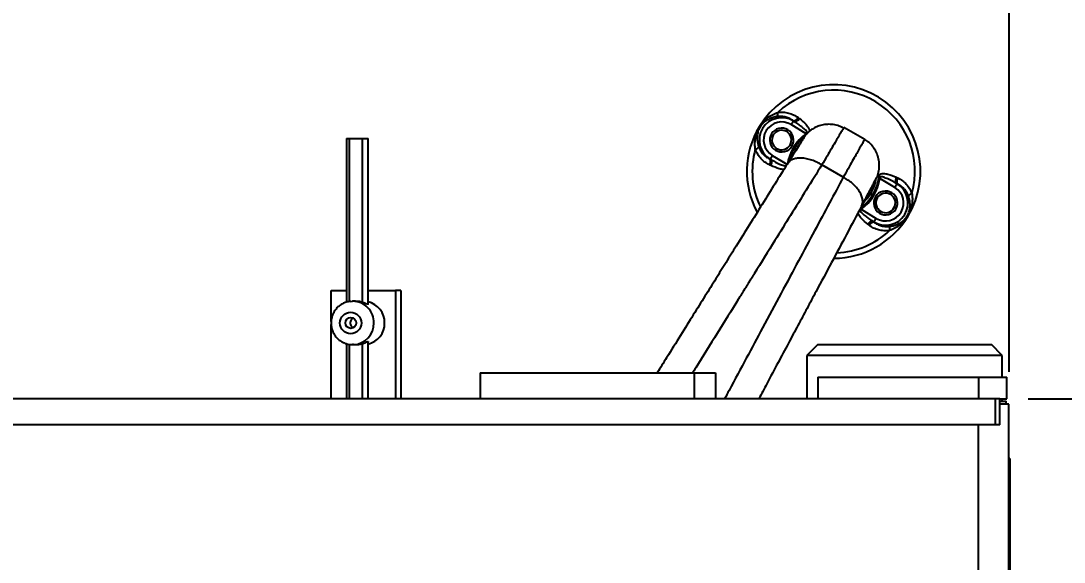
# Model space of a CAD drawing. Header units: millimetres. Extents: x 10 to 584, y 10 to 410.
# Drawn here: x 330.15 to 362.2, y 79.77 to 96.41 of the extents above; entities that cross this region are included whole.
import ezdxf

# ---------------------------------------------------------------- set-up
doc = ezdxf.new("R2010")
doc.units = ezdxf.units.MM
doc.layers.add('2', color=1, linetype='Continuous')
doc.styles.add('SLDTEXTSTYLE0', font='TXT', dxfattribs={"width": 0.7})
doc.dimstyles.new('SLDDIMSTYLE0', dxfattribs={"dimtxt": 3.5, "dimasz": 3.5, "dimexe": 0, "dimexo": 0.0625, "dimgap": 0.875, "dimtad": 1, "dimlfac": 15, "dimrnd": 1e-09, "dimzin": 12, "dimdsep": 46, "dimtxsty": 'SLDTEXTSTYLE0', "dimsah": 1, "dimcen": 0.09, "dimadec": 0, "dimazin": 3, "dimtfac": 1, "dimtofl": 0, "dimtmove": 0, "dimatfit": 3, "dimfxl": 0, "dimfrac": 2, "dimtolj": 1, "dimtzin": 12, "dimarcsym": 0})
doc.dimstyles.new('SLDDIMSTYLE2', dxfattribs={"dimtxt": 3.5, "dimasz": 3.5, "dimexe": 0, "dimexo": 0.0625, "dimgap": 0.875, "dimtad": 1, "dimlfac": 15, "dimrnd": 1e-09, "dimzin": 12, "dimdsep": 46, "dimtxsty": 'SLDTEXTSTYLE0', "dimsah": 1, "dimcen": 0.09, "dimadec": 0, "dimazin": 3, "dimtfac": 1, "dimtmove": 0, "dimatfit": 0, "dimfxl": 0, "dimfrac": 2, "dimtolj": 1, "dimtzin": 12, "dimarcsym": 0})

# ---------------------------------------------------------------- blocks, each defined once
blk = doc.blocks.new('_D_4')
at = {"layer": '2', "color": 1}
for p, q in [((60.502, 83.127), (60.502, 126.127)), ((360.502, 85.627), (360.502, 126.127)), ((360.502, 125.127), (60.502, 125.127))]:
    blk.add_line(p, q, dxfattribs=at)
for points in [[(60.502, 125.127), (64.002, 124.588), (64.002, 125.665)], [(360.502, 125.127), (357.002, 125.665), (357.002, 124.588)]]:
    blk.add_solid(points, dxfattribs=at)
at = {"layer": '2', "color": 1, "insert": (204.071, 129.638), "char_height": 3.5, "attachment_point": 1, "style": 'SLDTEXTSTYLE0'}
blk.add_mtext('4500', dxfattribs=at)
blk = doc.blocks.new('_D_7')
at = {"layer": '2', "color": 1}
for p, q in [((380.691, 84.793), (380.691, 91.524)), ((361.091, 84.793), (381.691, 84.793)), ((380.691, 84.793), (380.691, 72.793)), ((361.091, 72.793), (381.691, 72.793)), ((380.691, 72.793), (380.691, 66.063))]:
    blk.add_line(p, q, dxfattribs=at)
for points in [[(380.691, 84.793), (381.229, 88.293), (380.152, 88.293)], [(380.691, 72.793), (380.152, 69.293), (381.229, 69.293)]]:
    blk.add_solid(points, dxfattribs=at)
at = {"layer": '2', "color": 1, "insert": (376.179, 74.426), "char_height": 3.5, "attachment_point": 1, "rotation": 90, "style": 'SLDTEXTSTYLE0'}
blk.add_mtext('180', dxfattribs=at)

msp = doc.modelspace()

# ---------------------------------------------------------------- linework, layer by layer
at = {"color": 7, "linetype": 'Continuous', "lineweight": 25}
for p, q in [((353.8751, 93.34063), (353.87324, 93.33755)), ((353.87324, 93.33755), (353.91327, 93.31331)), ((353.67323, 93.0073), (353.70777, 93.06433)), ((354.26877, 92.9445), (353.80522, 93.22523)), ((356.06768, 92.76906), (355.42685, 93.13713)), ((340.14417, 92.79332), (340.14417, 87.7628)), ((340.14417, 92.79332), (340.2364, 92.79332)), ((340.2364, 87.78505), (340.2364, 92.79332)), ((340.2364, 92.79332), (340.63097, 92.79332)), ((340.63097, 92.79332), (340.63097, 87.76219)), ((340.63097, 92.79332), (340.81084, 92.79332)), ((340.81084, 87.70068), (340.81084, 92.79332)), ((354.2376, 92.87657), (354.18815, 92.81082)), ((354.20461, 92.81823), (354.20864, 92.81695)), ((353.36241, 92.49408), (353.32787, 92.43706)), ((353.97988, 92.47085), (353.91778, 92.50846)), ((353.16053, 92.16076), (353.1624, 92.16383)), ((353.20243, 92.13959), (353.1624, 92.16383)), ((353.23042, 92.27615), (353.69397, 91.99541)), ((355.41055, 91.60711), (354.75247, 91.98446)), ((356.99856, 91.29125), (356.53501, 91.57199)), ((357.02655, 91.42781), (357.06658, 91.40356)), ((357.06845, 91.40664), (357.06658, 91.40356)), ((356.2491, 91.09654), (356.3112, 91.05893)), ((356.86658, 91.07331), (356.90111, 91.13034)), ((355.97153, 90.71312), (355.98595, 90.75517)), ((355.92072, 90.61794), (355.94676, 90.62235)), ((355.96022, 90.6229), (356.42377, 90.34216)), ((356.55576, 90.5601), (356.52122, 90.50307)), ((356.35575, 90.22985), (356.31572, 90.25409)), ((356.35388, 90.22677), (356.35575, 90.22985)), ((339.67731, 87.17468), (339.67731, 88.12665)), ((339.67731, 88.12665), (340.14417, 88.12665)), ((340.81084, 88.12665), (341.65013, 88.12665)), ((341.81444, 88.12665), (341.65013, 88.12665)), ((341.65013, 88.12665), (341.65013, 84.79332)), ((341.81444, 88.12665), (341.81444, 84.79332)), ((340.28023, 87.79099), (340.3351, 87.79332)), ((340.42208, 87.79332), (340.3351, 87.79332)), ((339.67731, 84.79332), (339.67731, 87.07526)), ((340.81084, 84.79332), (340.81084, 86.55284)), ((340.81288, 86.5532), (340.81343, 86.54824)), ((340.14417, 86.48903), (340.14417, 84.79332)), ((340.2364, 84.79332), (340.2364, 86.46862)), ((340.36527, 86.46069), (340.3351, 86.45998)), ((340.3351, 86.45998), (340.42235, 86.45998)), ((340.63097, 86.49069), (340.63097, 84.79332)), ((354.62576, 86.45998), (354.29243, 86.12665)), ((354.62576, 86.45998), (359.95909, 86.45998)), ((360.29242, 86.12665), (359.95909, 86.45998)), ((354.29243, 86.12665), (354.29243, 84.79332)), ((360.29242, 86.12665), (354.29243, 86.12665)), ((360.29242, 85.45998), (360.29242, 86.12665)), ((344.25317, 85.59332), (344.25317, 84.79332)), ((344.25317, 85.59332), (350.82922, 85.59332)), ((350.82922, 85.59332), (350.82922, 84.79332)), ((350.82922, 85.59332), (351.48647, 85.59332)), ((351.48647, 85.59332), (351.48647, 84.79332)), ((354.62964, 85.45998), (354.62964, 84.79332)), ((354.62964, 85.45998), (359.56168, 85.45998)), ((359.56168, 85.45998), (359.56168, 84.79332)), ((359.56168, 85.45998), (360.43492, 85.45998)), ((360.43492, 84.79332), (360.43492, 85.45998)), ((360.09062, 84.79332), (304.43516, 84.79332)), ((360.09062, 83.99332), (360.09062, 84.79332)), ((360.22208, 84.79332), (360.09062, 84.79332)), ((360.22208, 83.99332), (360.22208, 84.79332)), ((360.22208, 84.79332), (360.43492, 84.79332)), ((360.22208, 84.72665), (360.41165, 84.72665)), ((360.50158, 84.62665), (360.22208, 84.62665)), ((360.29242, 84.72665), (360.29242, 84.79332)), ((360.41339, 84.62665), (360.41165, 84.72665)), ((360.50158, 72.95998), (360.50158, 84.62665)), ((360.09062, 83.99332), (302.60183, 83.99332)), ((360.22208, 83.99332), (360.09062, 83.99332)), ((360.5255, 82.95998), (360.50158, 82.95998)), ((360.5255, 82.95998), (360.5255, 78.95998))]:
    msp.add_line(p, q, dxfattribs=at)
at = {"color": 59, "linetype": 'Continuous', "lineweight": 25}
msp.add_line((359.55073, 83.99332), (359.55073, 73.59332), dxfattribs=at)
at = {"color": 7, "linetype": 'Continuous', "lineweight": 25, "flags": 128}
for points in [[(353.87324, 93.33755), (353.87012, 93.33241), (353.86504, 93.324), (353.85813, 93.3126), (353.84961, 93.29854), (353.83975, 93.28226), (353.82884, 93.26424), (353.81721, 93.24504), (353.80522, 93.22523)], [(353.23042, 92.27615), (353.21843, 92.25634), (353.20679, 92.23714), (353.19588, 92.21913), (353.18602, 92.20284), (353.17751, 92.18878), (353.1706, 92.17738), (353.16552, 92.16898), (353.1624, 92.16383)], [(356.99856, 91.29125), (357.01056, 91.31105), (357.02218, 91.33026), (357.0331, 91.34827), (357.04296, 91.36456), (357.05148, 91.37861), (357.05838, 91.39001), (357.06347, 91.39842), (357.06658, 91.40356)], [(357.39545, 90.40228), (357.39478, 90.40268), (357.39411, 90.40309), (357.39342, 90.40351), (357.39273, 90.40393), (357.39202, 90.40436), (357.3913, 90.40479), (357.39058, 90.40523), (357.38985, 90.40568)], [(356.35575, 90.22985), (356.35886, 90.23499), (356.36395, 90.24339), (356.37086, 90.2548), (356.37937, 90.26885), (356.38923, 90.28514), (356.40014, 90.30316), (356.41178, 90.32236), (356.42377, 90.34216)]]:
    msp.add_lwpolyline(points, dxfattribs=at)
at = {"color": 59, "linetype": 'Continuous', "lineweight": 25, "flags": 128}
for points in [[(356.03553, 90.82912), (356.14497, 90.94845), (356.2491, 91.09654)], [(356.2491, 91.09654), (356.21495, 91.11723), (356.19324, 91.13038)]]:
    msp.add_lwpolyline(points, dxfattribs=at)
at = {"color": 7, "linetype": 'Continuous', "lineweight": 25}
for centre, radius in [((340.27715, 87.12586), 0.33198), ((340.28179, 87.12723), 0.16586)]:
    msp.add_circle(centre, radius, dxfattribs=at)
for centre, radius, start, end in [((355.11449, 91.7837), 2.66667, 328.799628, 148.799628), ((355.11449, 91.7837), 2.49969, 344.248125, 133.351131), ((353.19011, 93.56615), 0.21138, 332.788263, 9.591265), ((353.51782, 92.75069), 0.68609, 58.799628, 238.799628), ((353.51782, 92.75069), 0.55479, 58.799628, 238.799628), ((353.84521, 93.54764), 0.20916, 278.214552, 328.55655), ((353.88321, 93.51992), 0.20879, 278.276743, 328.498333), ((355.11449, 91.7837), 2.66667, 148.799628, 208.045251), ((351.59953, 91.12088), 2.38782, 58.725391, 58.88278), ((353.51782, 92.75069), 0.36667, 58.799628, 238.799628), ((353.51782, 92.75069), 0.3, 58.799628, 238.799628), ((353.51782, 92.75069), 0.36667, 238.799628, 58.799628), ((353.51782, 92.75069), 0.3, 238.799628, 58.799628), ((355.11449, 91.7837), 1.43621, 126.076141, 171.523116), ((355.11449, 91.7837), 1.39907, 130.995074, 148.799628), ((352.64345, 92.66314), 0.21117, 287.99102, 324.831609), ((355.11449, 91.7837), 1.39907, 148.799628, 165.690342), ((352.96322, 92.09134), 0.20917, 329.044781, 19.382505), ((353.0054, 92.07051), 0.2088, 329.101045, 19.32155), ((355.11449, 91.7837), 1.39907, 328.799628, 356.037624), ((355.11449, 91.7837), 1.43621, 306.076141, 351.523116), ((356.71117, 90.8167), 0.68609, 238.799628, 58.799628), ((357.22355, 91.49689), 0.20875, 149.096101, 199.326234), ((357.26575, 91.47606), 0.20916, 149.043902, 199.383126), ((355.11449, 91.7837), 1.39907, 307.125709, 328.799628), ((356.71117, 90.8167), 0.36667, 58.799628, 238.799628), ((356.71117, 90.8167), 0.3, 58.799628, 238.799628), ((356.71117, 90.8167), 0.55479, 238.799628, 58.799628), ((356.71117, 90.8167), 0.36667, 238.799628, 58.799628), ((356.71117, 90.8167), 0.3, 238.799628, 58.799628), ((357.58559, 90.90416), 0.21128, 107.997961, 144.820618), ((355.11449, 91.7837), 2.66667, 270.234075, 328.799628), ((356.34575, 90.04751), 0.20875, 98.271579, 148.503498), ((356.38379, 90.01974), 0.20918, 98.219575, 148.554344), ((357.0387, 90.00127), 0.21121, 152.773391, 189.605615), ((340.65721, 87.13031), 0.66413, 359.684526, 76.625161), ((340.65721, 87.12299), 0.66413, 283.37499, 0.315324)]:
    msp.add_arc(centre, radius, start, end, dxfattribs=at)
at = {"color": 59, "linetype": 'Continuous', "lineweight": 25}
for centre, radius, start, end in [((355.11449, 91.7837), 2.49969, 164.248125, 205.833069), ((355.11449, 91.7837), 1.32647, 328.799628, 350.71812), ((355.11449, 91.7837), 2.49969, 272.292967, 313.351131), ((340.33075, 87.13137), 0.66197, 359.591535, 89.624166), ((340.33084, 87.12167), 0.66188, 272.981699, 0.430811)]:
    msp.add_arc(centre, radius, start, end, dxfattribs=at)
at = {"color": 7, "linetype": 'Continuous', "lineweight": 25}
for points, knots in [([(352.83914, 93.16172), (352.85607, 93.1878), (352.88998, 93.24002), (352.94788, 93.30802), (353.0115, 93.37201), (353.10281, 93.44907), (353.22951, 93.53384), (353.34223, 93.57888), (353.39854, 93.60137)], [0, 0, 0, 0, 0.12526508, 0.25085775, 0.36593282, 0.50020506, 0.7503506, 1, 1, 1, 1]), ([(353.39854, 93.60137), (353.45503, 93.60543), (353.56814, 93.61354), (353.73296, 93.58355), (353.88845, 93.52767), (353.97854, 93.46827), (354.02366, 93.43853)], [0, 0, 0, 0, 0.25027531, 0.50109655, 0.75019646, 1, 1, 1, 1]), ([(353.3781, 93.46949), (353.35811, 93.46641), (353.31649, 93.45998), (353.2558, 93.44451), (353.19641, 93.4247), (353.13892, 93.40032), (353.08757, 93.37363), (353.04174, 93.34527), (353.0003, 93.3157), (352.96276, 93.28457), (352.92996, 93.25295), (352.8932, 93.21257), (352.85998, 93.16715), (352.83215, 93.11676), (352.80892, 93.06542), (352.78801, 93.00089), (352.77296, 92.92476), (352.76523, 92.83956), (352.768, 92.74474), (352.78359, 92.6419), (352.80543, 92.57439), (352.81607, 92.54151)], [0, 0, 0, 0, 0.04695812, 0.09775237, 0.14836693, 0.19742227, 0.24958251, 0.2900905, 0.3294785, 0.37383989, 0.40759056, 0.43674723, 0.49958789, 0.52993204, 0.56248987, 0.62526147, 0.68775526, 0.75019811, 0.83483254, 0.91955858, 1, 1, 1, 1]), ([(353.8751, 93.34063), (353.83983, 93.36421), (353.76938, 93.41132), (353.64509, 93.45622), (353.5134, 93.47976), (353.42231, 93.47285), (353.3781, 93.46949)], [0, 0, 0, 0, 0.2498113, 0.49894406, 0.7567799, 1, 1, 1, 1]), ([(353.91327, 93.31331), (353.90614, 93.31841), (353.89342, 93.32752), (353.88069, 93.33662), (353.8751, 93.34063)], [0, 0, 0, 0, 0.55999216, 1, 1, 1, 1]), ([(354.28222, 92.94504), (354.28483, 92.94621), (354.28976, 92.94842), (354.29573, 92.95352), (354.29975, 92.95972), (354.30169, 92.96698), (354.30159, 92.97515), (354.29954, 92.9842), (354.29559, 92.99415), (354.28091, 93.02122), (354.24866, 93.0575), (354.19801, 93.10527), (354.13077, 93.16094), (354.03519, 93.23237), (353.95723, 93.28412), (353.91327, 93.31331)], [0, 0, 0, 0, 0.01497876, 0.02831751, 0.04094477, 0.05397597, 0.06840003, 0.08498111, 0.10421495, 0.12642747, 0.25158369, 0.36249355, 0.50073163, 0.71846178, 1, 1, 1, 1]), ([(354.02366, 93.43853), (354.03067, 93.43336), (354.04319, 93.42413), (354.05572, 93.41489), (354.06123, 93.41082)], [0, 0, 0, 0, 0.55994565, 1, 1, 1, 1]), ([(352.70867, 92.46229), (352.70396, 92.50199), (352.69435, 92.58292), (352.69709, 92.70318), (352.71088, 92.81472), (352.73264, 92.91143), (352.75983, 92.99753), (352.7933, 93.08039), (352.82386, 93.13461), (352.83914, 93.16172)], [0, 0, 0, 0, 0.16448854, 0.33538614, 0.4994817, 0.63401315, 0.74929461, 0.8746587, 1, 1, 1, 1]), ([(354.31119, 92.94527), (354.30129, 92.94265), (354.28184, 92.9375), (354.24896, 92.89638), (354.23282, 92.8762)], [0, 0, 0, 0, 0.5090397, 1, 1, 1, 1]), ([(354.28222, 92.94504), (354.27971, 92.94494), (354.27522, 92.94477), (354.27074, 92.94458), (354.26877, 92.9445)], [0, 0, 0, 0, 0.56058174, 1, 1, 1, 1]), ([(355.41539, 93.11475), (355.37278, 93.13716), (355.27479, 93.18868), (355.10617, 93.22806), (354.92455, 93.23795), (354.75257, 93.21328), (354.59909, 93.16224), (354.46888, 93.09265), (354.36173, 93.01409), (354.30388, 92.95434), (354.27673, 92.92629)], [0, 0, 0, 0, 0.11530806, 0.2651312, 0.41146039, 0.55089257, 0.68079084, 0.79939924, 0.90586063, 1, 1, 1, 1]), ([(355.42685, 93.13712), (355.42664, 93.13602), (355.42634, 93.13447), (355.41807, 93.11964), (355.41566, 93.11531)], [0, 0, 0, 0, 0.70794443, 1, 1, 1, 1]), ([(354.18815, 92.81082), (354.18582, 92.80708), (354.18132, 92.79986), (354.14678, 92.7444), (354.09619, 92.66315), (354.02765, 92.55306), (353.93973, 92.41188), (353.83066, 92.23672), (353.74297, 92.09589), (353.69781, 92.02337)], [0, 0, 0, 0, 0.15115881, 0.29174888, 0.42623806, 0.55870732, 0.69924513, 0.8451076, 1, 1, 1, 1]), ([(354.20117, 92.82488), (354.18024, 92.7913), (354.13838, 92.72417), (354.02864, 92.54805), (353.89074, 92.32674), (353.77595, 92.14246), (353.71856, 92.05033)], [0, 0, 0, 0, 0.25009907, 0.50012786, 0.75008993, 1, 1, 1, 1]), ([(356.06768, 92.76906), (356.06515, 92.76542), (356.06009, 92.75816), (356.02457, 92.69677), (355.9694, 92.59992), (355.89395, 92.46648), (355.79995, 92.29971), (355.68788, 92.10052), (355.55889, 91.87106), (355.46019, 91.69544), (355.41055, 91.60711)], [0, 0, 0, 0, 0.12603585, 0.25162235, 0.37677287, 0.50148575, 0.62383755, 0.74770607, 0.87309031, 1, 1, 1, 1]), ([(356.43969, 91.60545), (356.45126, 91.63084), (356.4869, 91.70909), (356.51538, 91.85412), (356.52207, 92.0346), (356.49109, 92.21708), (356.42514, 92.39025), (356.32779, 92.54393), (356.20842, 92.67363), (356.11376, 92.73781), (356.06768, 92.76906)], [0, 0, 0, 0, 0.06271465, 0.19321574, 0.32899119, 0.46770709, 0.60670285, 0.74328208, 0.8750201, 1, 1, 1, 1]), ([(353.1426, 91.98375), (353.09512, 92.01009), (353.00049, 92.06259), (352.87891, 92.17473), (352.77625, 92.30678), (352.73118, 92.4105), (352.70867, 92.46229)], [0, 0, 0, 0, 0.25099987, 0.50028039, 0.75044822, 1, 1, 1, 1]), ([(352.81607, 92.54151), (352.83354, 92.50087), (352.86951, 92.41717), (352.95116, 92.31146), (353.04854, 92.22193), (353.12312, 92.1812), (353.16053, 92.16076)], [0, 0, 0, 0, 0.2425979, 0.49971189, 0.74900919, 1, 1, 1, 1]), ([(353.69781, 92.02337), (353.56792, 91.81477), (353.31226, 91.40419), (352.91897, 90.77259), (352.52316, 90.13694), (352.15182, 89.54061), (351.8087, 88.98957), (351.48963, 88.47717), (351.15487, 87.93956), (350.79463, 87.36102), (350.4016, 86.72985), (350.0317, 86.1358), (349.79045, 85.74838), (349.6939, 85.59332)], [0, 0, 0, 0, 0.10558418, 0.20781713, 0.31105586, 0.41300122, 0.49097916, 0.56894563, 0.64996573, 0.73680398, 0.83059944, 0.93220028, 1, 1, 1, 1]), ([(353.18456, 91.96328), (353.17672, 91.96711), (353.16273, 91.97393), (353.14875, 91.98075), (353.1426, 91.98375)], [0, 0, 0, 0, 0.559975767, 1, 1, 1, 1]), ([(353.16053, 92.16076), (353.16835, 92.15681), (353.18232, 92.14975), (353.19629, 92.1427), (353.20243, 92.13959)], [0, 0, 0, 0, 0.56001612, 1, 1, 1, 1]), ([(354.75247, 91.98446), (354.70336, 92.01237), (354.6023, 92.06979), (354.44067, 92.13452), (354.27533, 92.17953), (354.11535, 92.19862), (353.97081, 92.19045), (353.85046, 92.15581), (353.75653, 92.10059), (353.717, 92.04861), (353.69781, 92.02337)], [0, 0, 0, 0, 0.11705036, 0.24085561, 0.36957685, 0.50083777, 0.63197562, 0.76034398, 0.88361536, 1, 1, 1, 1]), ([(356.52927, 91.58417), (356.52273, 91.6006), (356.5096, 91.6336), (356.51001, 91.66917), (356.51022, 91.68702)], [0, 0, 0, 0, 0.49811401, 1, 1, 1, 1]), ([(356.51022, 91.68702), (356.52937, 91.69619), (356.57253, 91.71684), (356.66666, 91.72197), (356.83003, 91.69809), (356.95872, 91.64168), (357.04443, 91.60411)], [0, 0, 0, 0, 0.11163946, 0.25153932, 0.50152675, 1, 1, 1, 1]), ([(356.40803, 91.53098), (356.40597, 91.52711), (356.40198, 91.51963), (356.37132, 91.4622), (356.32639, 91.37799), (356.26542, 91.26377), (356.18715, 91.11712), (356.08996, 90.93502), (356.01179, 90.78855), (355.97153, 90.71312)], [0, 0, 0, 0, 0.15094514, 0.29133415, 0.42570462, 0.55818732, 0.69885696, 0.84491303, 1, 1, 1, 1]), ([(355.98451, 90.74458), (356.01872, 90.80871), (356.08716, 90.93697), (356.17738, 91.10604), (356.25673, 91.25476), (356.32323, 91.37937), (356.37615, 91.47858), (356.41429, 91.55007), (356.43847, 91.59541), (356.44152, 91.60115), (356.44304, 91.60403)], [0, 0, 0, 0, 0.12498158, 0.24996006, 0.37494337, 0.4999324, 0.6249283, 0.74993673, 0.87495466, 1, 1, 1, 1]), ([(357.02655, 91.42781), (356.94416, 91.47259), (356.82055, 91.53977), (356.66883, 91.60047), (356.59329, 91.61925), (356.55941, 91.61864), (356.54669, 91.61516), (356.53951, 91.61145), (356.53404, 91.60638), (356.53048, 91.59997), (356.52877, 91.59236), (356.5291, 91.587), (356.52927, 91.58417)], [0, 0, 0, 0, 0.50000812, 0.75008911, 0.87492012, 0.91573868, 0.93211143, 0.94638003, 0.9592995, 0.97184955, 0.98510787, 1, 1, 1, 1]), ([(356.53501, 91.57199), (356.53395, 91.57426), (356.53204, 91.57833), (356.53011, 91.58238), (356.52927, 91.58417)], [0, 0, 0, 0, 0.55988051, 1, 1, 1, 1]), ([(357.06845, 91.40664), (357.06063, 91.41059), (357.04667, 91.41764), (357.0327, 91.4247), (357.02655, 91.42781)], [0, 0, 0, 0, 0.559984009, 1, 1, 1, 1]), ([(357.04443, 91.60411), (357.05226, 91.60029), (357.06625, 91.59347), (357.08024, 91.58665), (357.08639, 91.58364)], [0, 0, 0, 0, 0.559944436, 1, 1, 1, 1]), ([(357.4129, 91.02589), (357.39544, 91.06653), (357.35948, 91.15023), (357.27782, 91.25594), (357.18044, 91.34547), (357.10586, 91.3862), (357.06845, 91.40664)], [0, 0, 0, 0, 0.24258878, 0.49971768, 0.74901725, 1, 1, 1, 1]), ([(357.08639, 91.58364), (357.13387, 91.5573), (357.22849, 91.50481), (357.35007, 91.39267), (357.45274, 91.26063), (357.49781, 91.1569), (357.52031, 91.1051)], [0, 0, 0, 0, 0.2510011, 0.50027152, 0.75044699, 1, 1, 1, 1]), ([(356.85089, 90.0979), (356.87088, 90.10099), (356.91249, 90.10742), (356.97319, 90.12288), (357.03257, 90.1427), (357.09007, 90.16707), (357.14141, 90.19377), (357.18725, 90.22213), (357.22869, 90.25169), (357.26622, 90.28283), (357.29902, 90.31445), (357.33579, 90.35483), (357.369, 90.40026), (357.39683, 90.45064), (357.42006, 90.50198), (357.44098, 90.56651), (357.45602, 90.64263), (357.46376, 90.72784), (357.46099, 90.82266), (357.4454, 90.9255), (357.42355, 90.99301), (357.4129, 91.02589)], [0, 0, 0, 0, 0.04695852, 0.09775271, 0.1483672, 0.19742146, 0.24957704, 0.29009075, 0.3294787, 0.37383598, 0.40758661, 0.43674695, 0.49958417, 0.52993109, 0.56248888, 0.6252604, 0.68775153, 0.75019688, 0.83482862, 0.91955455, 1, 1, 1, 1]), ([(357.52031, 91.1051), (357.52503, 91.06541), (357.53464, 90.98447), (357.5319, 90.86421), (357.5181, 90.75268), (357.49636, 90.65597), (357.46914, 90.56987), (357.43569, 90.48701), (357.40513, 90.43278), (357.38985, 90.40568)], [0, 0, 0, 0, 0.16449383, 0.33538634, 0.49948711, 0.63401863, 0.74929833, 0.87466333, 1, 1, 1, 1]), ([(355.97153, 90.71312), (355.81881, 90.42698), (355.51688, 89.86128), (355.04922, 88.98507), (354.64241, 88.22287), (354.29727, 87.57619), (354.01436, 87.04615), (353.71777, 86.49042), (353.39842, 85.89211), (353.09436, 85.32241), (352.89456, 84.94806), (352.81197, 84.79332)], [0, 0, 0, 0, 0.15584121, 0.30810141, 0.46040046, 0.54750925, 0.63449815, 0.72479026, 0.82162252, 0.92626411, 1, 1, 1, 1]), ([(355.94676, 90.62235), (355.94416, 90.62118), (355.93923, 90.61897), (355.93325, 90.61388), (355.92922, 90.60768), (355.9273, 90.60041), (355.9274, 90.59225), (355.92945, 90.5832), (355.9334, 90.57324), (355.94807, 90.54618), (355.98033, 90.5099), (356.03098, 90.46213), (356.09821, 90.40646), (356.19379, 90.33503), (356.27176, 90.28327), (356.31572, 90.25409)], [0, 0, 0, 0, 0.01499411, 0.02832821, 0.04096108, 0.05398198, 0.06840587, 0.08498676, 0.10422667, 0.12643893, 0.25158843, 0.36249701, 0.50073351, 0.71846116, 1, 1, 1, 1]), ([(355.94676, 90.62235), (355.94928, 90.62245), (355.95376, 90.62263), (355.95825, 90.62282), (355.96022, 90.6229)], [0, 0, 0, 0, 0.56057659, 1, 1, 1, 1]), ([(357.38985, 90.40568), (357.37292, 90.3796), (357.33901, 90.32738), (357.2811, 90.25938), (357.21749, 90.19539), (357.12616, 90.11833), (356.99947, 90.03356), (356.88675, 89.98852), (356.83045, 89.96602)], [0, 0, 0, 0, 0.12526952, 0.25086222, 0.36593363, 0.50021377, 0.75036218, 1, 1, 1, 1]), ([(356.20533, 90.12887), (356.19831, 90.13404), (356.18579, 90.14327), (356.17326, 90.15251), (356.16775, 90.15657)], [0, 0, 0, 0, 0.56008445, 1, 1, 1, 1]), ([(356.83045, 89.96602), (356.77395, 89.96197), (356.66084, 89.95386), (356.49602, 89.98385), (356.34054, 90.03973), (356.25044, 90.09913), (356.20533, 90.12887)], [0, 0, 0, 0, 0.25027531, 0.50109655, 0.75019646, 1, 1, 1, 1]), ([(356.31572, 90.25409), (356.32284, 90.24899), (356.33557, 90.23988), (356.34829, 90.23078), (356.35388, 90.22677)], [0, 0, 0, 0, 0.560038755, 1, 1, 1, 1]), ([(356.35388, 90.22677), (356.38915, 90.20318), (356.4596, 90.15608), (356.5839, 90.11118), (356.71558, 90.08764), (356.80667, 90.09455), (356.85089, 90.0979)], [0, 0, 0, 0, 0.24982199, 0.49894984, 0.75678282, 1, 1, 1, 1]), ([(340.27974, 87.78836), (340.26195, 87.78743), (340.20495, 87.78447), (340.1116, 87.75717), (340.0042, 87.70837), (339.90736, 87.64009), (339.82397, 87.55597), (339.75665, 87.45824), (339.70752, 87.35003), (339.67816, 87.23468), (339.66954, 87.1158), (339.68198, 86.99716), (339.71516, 86.88253), (339.76805, 86.7756), (339.83899, 86.67977), (339.9257, 86.5982), (340.0254, 86.53332), (340.13486, 86.48775), (340.2496, 86.4611), (340.32728, 86.46102), (340.36555, 86.46097)], [0, 0, 0, 0, 0.02595295, 0.08316159, 0.14035343, 0.19755089, 0.25478056, 0.312061, 0.36940464, 0.42681879, 0.48429886, 0.54183379, 0.59940184, 0.6569781, 0.71454101, 0.77206944, 0.82954264, 0.88694952, 0.94428929, 1, 1, 1, 1]), ([(340.81288, 87.7001), (340.80386, 87.70209), (340.78586, 87.70605), (340.72078, 87.73297), (340.63152, 87.76386), (340.52555, 87.78936), (340.45334, 87.79118), (340.422, 87.79197)], [0, 0, 0, 0, 0.19513367, 0.38958603, 0.60081021, 0.82672507, 1, 1, 1, 1]), ([(340.81613, 87.70348), (340.81661, 87.70298), (340.81975, 87.69968), (340.81604, 87.69991), (340.81288, 87.7001)], [0, 0, 0, 0, 0.15033602, 1, 1, 1, 1]), ([(340.34885, 87.27488), (340.33576, 87.26648), (340.30741, 87.24827), (340.27831, 87.2037), (340.26549, 87.15974), (340.26462, 87.13333), (340.2644, 87.12665)], [0, 0, 0, 0, 0.2657239, 0.57552562, 0.89256481, 1, 1, 1, 1]), ([(340.2644, 87.12665), (340.26582, 87.10917), (340.26865, 87.07426), (340.29144, 87.02774), (340.31938, 86.99349), (340.34458, 86.9824), (340.35348, 86.97849)], [0, 0, 0, 0, 0.27324129, 0.54560633, 0.83956534, 1, 1, 1, 1]), ([(340.42238, 86.46219), (340.43738, 86.46165), (340.48572, 86.45993), (340.57142, 86.47464), (340.6687, 86.50096), (340.75163, 86.5329), (340.79792, 86.55135), (340.80959, 86.5528), (340.81288, 86.5532)], [0, 0, 0, 0, 0.0849363, 0.27364536, 0.47031684, 0.68729896, 0.9119506, 1, 1, 1, 1])]:
    msp.add_open_spline(points, degree=3, knots=knots, dxfattribs=at)
at = {"color": 59, "linetype": 'Continuous', "lineweight": 25}
for points, knots in [([(354.06123, 93.41082), (354.13461, 93.35238), (354.2448, 93.26462), (354.33926, 93.13027), (354.37542, 93.05924), (354.37761, 93.02711), (354.378, 93.02134)], [0, 0, 0, 0, 0.54241804, 0.81446109, 0.96668187, 1, 1, 1, 1]), ([(355.41566, 93.11531), (355.41286, 93.11022), (355.40533, 93.09646), (355.37706, 93.04715), (355.32736, 92.96146), (355.25243, 92.83336), (355.15847, 92.67341), (355.04543, 92.48137), (354.91128, 92.2538), (354.80662, 92.0763), (354.75247, 91.98446)], [0, 0, 0, 0, 0.05891843, 0.15901504, 0.29476299, 0.43228606, 0.56702824, 0.70554031, 0.8476585, 1, 1, 1, 1]), ([(354.75247, 91.98446), (354.59284, 91.72743), (354.27729, 91.21934), (353.79421, 90.44151), (353.26393, 89.58768), (352.86898, 88.95185), (352.61505, 88.54293), (352.55356, 88.44394), (352.49217, 88.34509), (352.43086, 88.24638), (352.36964, 88.14782), (352.30853, 88.04941), (352.24751, 87.95116), (351.99241, 87.54043), (351.53817, 86.80903), (351.06875, 86.05319), (350.81425, 85.6434), (350.78315, 85.59332)], [0, 0, 0, 0, 0.13038986, 0.25774783, 0.38202023, 0.54124569, 0.55658662, 0.57187458, 0.58710798, 0.60228783, 0.6174141, 0.63248548, 0.64750313, 0.66246617, 0.82047882, 0.97805846, 1, 1, 1, 1]), ([(353.20243, 92.13959), (353.28493, 92.09424), (353.40868, 92.02621), (353.55979, 91.96898), (353.62868, 91.94778), (353.65143, 91.94892), (353.65145, 91.94892)], [0, 0, 0, 0, 0.571396968, 0.857166995, 0.999833639, 1, 1, 1, 1]), ([(353.58927, 91.84905), (353.58724, 91.84883), (353.53915, 91.84361), (353.39848, 91.87395), (353.27008, 91.92757), (353.18456, 91.96328)], [0, 0, 0, 0, 0.01450084, 0.34367475, 1, 1, 1, 1]), ([(355.41055, 91.6071), (355.26999, 91.3445), (354.98118, 90.8049), (354.52151, 89.9461), (354.02689, 89.02194), (353.49529, 88.02874), (352.96035, 87.02929), (352.42599, 86.03089), (352.03523, 85.3008), (351.81012, 84.88021), (351.76362, 84.79332)], [0, 0, 0, 0, 0.12517837, 0.25722414, 0.39613783, 0.5419194, 0.69456979, 0.82703031, 0.9642629, 1, 1, 1, 1]), ([(355.98595, 90.75517), (355.9922, 90.77093), (356.01084, 90.81793), (356.00933, 90.91183), (355.97991, 91.03306), (355.91451, 91.16243), (355.81805, 91.29141), (355.69638, 91.4121), (355.55952, 91.51971), (355.45927, 91.57852), (355.41055, 91.6071)], [0, 0, 0, 0, 0.06573857, 0.19607499, 0.33180355, 0.47046256, 0.60924642, 0.74533858, 0.87624158, 1, 1, 1, 1]), ([(356.16775, 90.15657), (356.09573, 90.21544), (355.98759, 90.30382), (355.88958, 90.4292), (355.86753, 90.48978), (355.86136, 90.50672)], [0, 0, 0, 0, 0.58956361, 0.8852444, 1, 1, 1, 1])]:
    msp.add_open_spline(points, degree=3, knots=knots, dxfattribs=at)

# ---------------------------------------------------------------- dimensions: what is measured, and where the dimension line sits
at = {"layer": '2', "color": 1}
for base, p1, p2, angle, dimstyle, picture, middle in [((60.50183, 125.12665), (360.50159, 84.62665), (60.50183, 82.12665), 0, 'SLDDIMSTYLE0', '_D_4', (209.89448, 125.12665)), ((380.69071, 72.79332), (360.09063, 84.79332), (360.09063, 72.79332), 90, 'SLDDIMSTYLE2', '_D_7', (380.69071, 78.79332))]:
    dim = msp.add_linear_dim(base=base, p1=p1, p2=p2, angle=angle, dimstyle=dimstyle, dxfattribs=at)
    dim.commit()
    dim.dimension.update_dxf_attribs({"geometry": picture, "text_midpoint": middle, "dimtype": 160})

doc.saveas('drawing.dxf')
